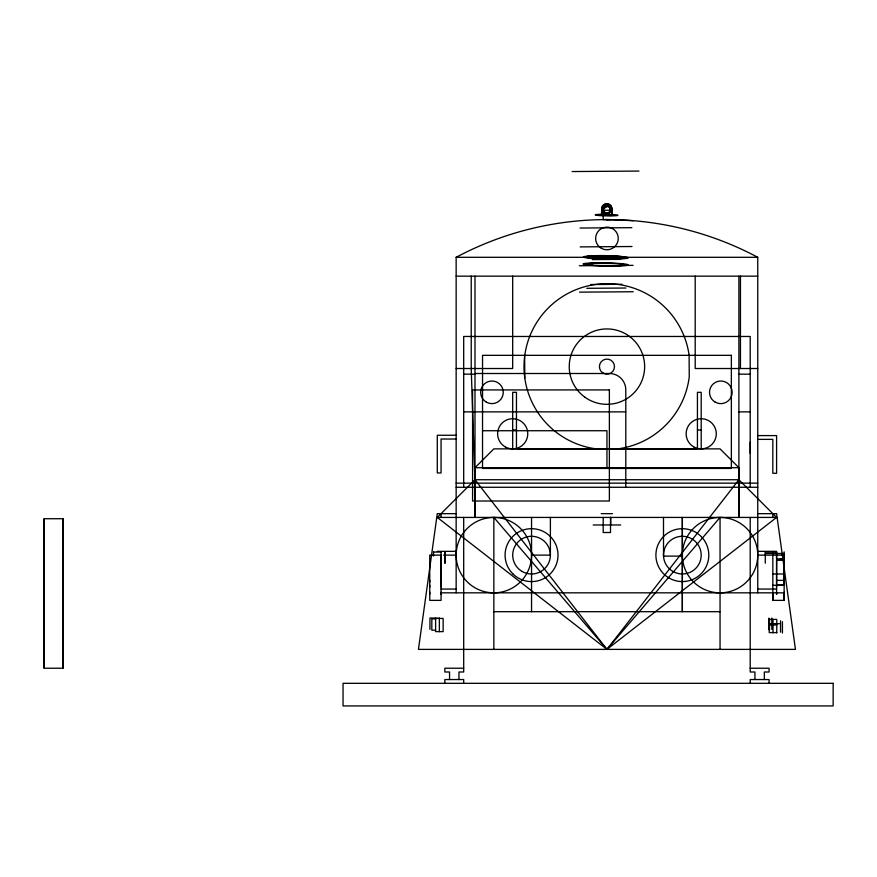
<?xml version="1.0" encoding="UTF-8"?>
<svg xmlns="http://www.w3.org/2000/svg" width="877" height="877" viewBox="0 0 877 877"><rect width="100%" height="100%" fill="white"/><g stroke="black" fill="none" stroke-linecap="round" stroke-linejoin="round"><path stroke-width="1.32" d="M43.883 584.63L43.872 564.624M62.727 584.63L62.716 564.624M63.297 622.33L63.308 603.047M429.752 594.277L429.752 592.238M429.752 587.13L429.752 585.299M429.752 582.12L429.752 580.081M433.523 556.073L433.523 551.852M441.065 594.277L441.065 592.238M441.065 587.13L441.065 551.852M682.372 556.117L682.35 611.686L682.35 517.43L682.372 556.117L663.527 556.117L663.494 517.43M474.994 276.156L474.994 517.43L474.983 467.715L493.839 448.871L720.061 448.871L738.905 467.715L738.894 517.43L738.894 276.156M765.292 551.852L765.292 563.166M768.877 629.456L768.877 618.142M769.502 630.19L769.502 618.877M771.826 618.055L771.826 629.357M757.75 555.13A37.7 37.7 0 0 0 701.194 522.484A37.7 37.7 0 0 0 701.194 587.787A37.7 37.7 0 0 0 757.75 555.13L784.137 555.13L784.137 600.372L772.834 600.372L772.834 592.83M776.594 592.238L776.594 594.277L776.594 560.304L784.137 560.304M776.594 587.13L776.594 585.299M776.594 581.056L776.594 552.039L765.292 552.039M784.137 600.372L784.137 592.238M784.137 581.056L784.137 551.852M43.905 567.54L43.916 547.577M44.179 660.381L44.288 618.877M62.749 567.54L62.76 547.577M63.034 660.381L63.056 599.166L63.133 630.19L63.034 605.404M63.254 639.377L63.287 621.519M43.916 548.695L43.971 533.665M44.288 551.743L44.179 582.525L44.135 581.21M62.771 548.87L62.815 533.665M63.254 638.094L63.133 663.144M43.938 634.751L44.157 587.82L43.883 598.859M44.212 587.678L44.288 571.311M62.782 634.751L62.727 598.859M44.036 523.821L44.135 582.481L44.124 526.266L44.047 530.848M62.892 523.821L62.991 582.481L63.133 523.821M63.199 651.622L63.045 668.23L44.124 668.23L44.047 661.444M611.828 215.457L611.872 207.871A5.163 5.152 -3.4 0 0 601.721 207.685L601.556 215.271L611.828 215.457L611.905 208.386A5.163 5.152 -3.4 0 0 601.743 208.2L601.556 215.271M44.047 525.52L44.124 518.724L63.045 518.724L63.122 525.772M44.201 668.23L44.278 661.444M62.903 530.848L63.034 526.562M62.892 525.772L62.969 518.724M44.179 526.562L44.288 533.369M784.137 580.366L776.594 580.366L776.605 585.047L784.137 585.047L784.137 579.631M456.15 513.659L437.294 513.659L418.45 649.386L795.45 649.386L776.594 513.659L757.75 513.659M738.894 479.73L606.95 649.386L437.294 517.43L474.994 479.73L738.894 479.73L776.594 517.43L606.95 649.386L493.85 517.43L493.85 649.386M780.366 558.945L784.137 558.901L776.605 558.901L776.594 551.359L757.75 551.359M572.122 171.552L638.938 171.07M580.037 228.042L631.846 227.669M580.168 246.897L631.988 246.514M592.128 259.581L620.214 259.373M579.357 265.753L633.073 265.358M590.813 284.521L621.892 284.291M586.801 288.314L625.959 288.029M579.544 292.14L633.271 291.745M605.908 219.601L607.849 219.601M610.71 210.25L603.19 210.25L603.19 219.601L610.71 219.601M456.15 592.83L456.15 257.301L757.75 257.301L757.75 592.83M456.15 276.156L757.75 276.156M456.15 368.515L512.683 368.515L512.683 276.156M757.75 368.515L695.198 368.515L695.198 276.156M474.994 373.503L609.427 373.503A16.367 16.367 0 0 1 625.794 389.87L625.794 487.272M463.692 374.172L474.994 374.172M738.894 374.172L750.208 374.172M463.692 411.872L625.794 411.872M738.894 411.872L750.208 411.872M512.683 430.015L516.454 430.015M697.434 430.015L701.205 430.015M482.536 430.728L606.95 430.728L606.95 468.428M456.15 435.255L437.294 435.255L437.294 472.955L441.065 472.955L441.065 439.026L456.15 439.026M757.75 435.595L776.594 435.595L776.594 473.295L772.834 473.295L772.834 439.366L757.75 439.366M750.208 442.03L750.208 453.343M474.983 467.715L738.905 467.715M456.15 483.15L757.75 483.15M456.15 487.272L757.75 487.272M601.216 513.659L612.519 513.659M437.294 517.43L776.594 517.43M593.181 524.972L620.708 524.972M437.294 551.359L456.15 551.359M433.523 552.039L441.065 552.039M765.292 553.486L784.137 553.486M443.576 555.13L456.15 555.13M531.55 555.13A37.7 37.7 0 0 1 474.994 587.787A37.7 37.7 0 0 1 474.994 522.484A37.7 37.7 0 0 1 531.55 555.13L550.394 555.13L550.394 517.43M772.834 573.986L784.137 573.986M772.834 585.299L784.137 585.299M441.065 589.059L456.15 589.059M757.75 589.059L776.594 589.059M441.065 592.83L784.137 592.83M493.85 611.686L720.05 611.686M435.606 618.34L439.366 618.34M435.606 618.428L443.137 618.428L443.137 631.626L435.606 631.626L435.606 618.055L429.949 618.055L429.949 629.357M435.606 618.877L431.835 618.877L431.835 630.19L435.606 630.19M769.228 619.392L776.77 619.392L776.77 632.964M768.877 623.799L779.368 623.7M769.502 624.534L777.033 624.534M769.228 624.775L776.77 624.775M776.77 632.591L769.228 632.591L769.228 619.118M463.692 668.23L444.836 668.23L444.836 672.001L449.55 672.001L449.55 679.543M750.208 668.23L769.063 668.23L769.063 672.001L764.349 672.001L764.349 679.543M601.523 214.744L611.795 214.931M601.534 215.008L611.817 215.194M606.95 219.601L633.084 220.664M62.727 587.546L62.782 552.203M43.883 587.546L43.938 552.203M474.994 479.73L606.95 649.386L720.05 517.43L720.05 649.386M474.994 483.15L471.223 368.515L471.223 276.156M44.288 630.19L44.212 599.166M63.122 530.848L63.045 526.266L63.034 582.525L62.991 581.21M62.892 661.181L62.969 668.23M44.201 518.724L44.278 525.52M44.047 656.117L44.124 660.699L44.135 605.24L44.036 663.144M524.643 356.402L524.797 378.053M62.826 651.622L62.892 663.144M63.199 533.665L63.254 548.87M62.771 638.094L62.815 653.299M43.916 638.259L43.971 653.299M63.254 547.577L63.287 588.182L63.232 552.203L63.265 567.54M62.749 619.425L62.76 639.377M43.905 619.425L43.916 639.377M63.297 564.624L63.319 603.321M62.727 602.324L62.716 622.33M43.883 602.324L43.872 622.33M782.427 621.661L782.427 632.964M780.541 620.828L780.541 632.142M772.999 619.392L772.999 632.876M772.834 513.659L772.834 517.43M772.834 551.359L772.834 600.372M769.063 683.315L769.063 679.543L750.208 679.543L750.208 683.315M754.922 679.543L754.922 672.001L750.208 672.001L750.208 517.43M750.208 487.272L750.208 336.472L463.692 336.472L463.692 487.272M740.44 276.156L740.44 368.515M701.205 448.871L701.205 392.315L697.434 392.315L697.434 448.871L596.722 448.936L516.454 448.871L516.454 392.315L512.683 392.315L512.683 448.871M610.721 517.43L610.721 524.972M610.513 517.43L610.513 532.514L603.201 532.514L603.201 517.43M531.55 517.43L531.55 611.686M463.692 517.43L463.692 672.001L458.978 672.001L458.978 679.543M463.692 683.315L463.692 679.543L444.836 679.543L444.836 683.315M441.065 513.659L441.065 517.43M439.366 618.142L439.366 631.626M62.695 583.633L62.695 603.321M43.85 583.633L43.85 603.321M456.15 257.301A320.456 320.456 0 0 1 757.75 257.301M62.991 605.24L62.991 660.699L62.991 605.24M62.991 591.997L63.012 599.134L63.012 587.82L62.991 591.997M445.001 551.852L445.001 563.166L445.001 551.852M63.133 619.052L63.144 619.085M603.299 209.274C608.726 225.532 615.687 197.424 603.299 209.274M618.373 448.783L596.722 448.936A82.942 82.942 0 0 1 524.062 363.615A82.942 82.942 0 0 1 602.729 283.797A82.942 82.942 0 0 1 689.103 355.207L689.256 376.858A82.942 82.942 0 0 1 618.373 448.783M731.363 355.328L482.536 355.328L482.536 468.428L731.363 468.428L731.363 355.328M609.372 389.936L472.571 389.936L472.571 501.008L609.372 501.008L609.372 389.936M441.065 555.13L429.752 555.13L429.752 600.372L441.065 600.372L441.065 555.13M833.15 683.315L343.05 683.315L343.05 705.93L833.15 705.93L833.15 683.315M505.152 446.842A15.084 15.084 0 0 0 527.768 433.786A15.084 15.084 0 0 0 505.152 420.73A15.084 15.084 0 0 0 505.152 446.842M693.674 446.842A15.084 15.084 0 0 0 716.29 433.786A15.084 15.084 0 0 0 693.674 420.73A15.084 15.084 0 0 0 693.674 446.842M585.091 397.347A37.7 37.7 0 0 0 644.474 370.204A37.7 37.7 0 0 0 591.273 332.339A37.7 37.7 0 0 0 585.091 397.347M603.179 373.163A7.542 7.542 0 0 0 614.492 366.63A7.542 7.542 0 0 0 603.179 360.107A7.542 7.542 0 0 0 603.179 373.163M669.732 569.14A18.855 18.855 0 0 0 700.789 559.055A18.855 18.855 0 0 0 676.529 537.206A18.855 18.855 0 0 0 669.732 569.14M522.122 571.464A18.855 18.855 0 0 0 550.394 555.13A18.855 18.855 0 0 0 522.122 538.807A18.855 18.855 0 0 0 522.122 571.464M512.837 573.843A26.453 26.453 0 0 0 557.103 561.982A26.453 26.453 0 0 0 524.698 529.576A26.453 26.453 0 0 0 512.837 573.843M664.645 574.786A26.453 26.453 0 0 0 708.221 560.644A26.453 26.453 0 0 0 674.183 529.971A26.453 26.453 0 0 0 664.645 574.786M486.307 402.115A11.313 11.313 0 0 0 503.266 392.315A11.313 11.313 0 0 0 486.307 382.525A11.313 11.313 0 0 0 486.307 402.115M715.172 402.115A11.313 11.313 0 0 0 732.131 392.315A11.313 11.313 0 0 0 715.172 382.525A11.313 11.313 0 0 0 715.172 402.115M601.293 248.246A11.313 11.313 0 0 0 618.263 238.456A11.313 11.313 0 0 0 601.293 228.656A11.313 11.313 0 0 0 601.293 248.246M604.341 212.892A3.76 3.76 0 0 0 610.6 211.083A3.76 3.76 0 0 0 605.908 206.555A3.76 3.76 0 0 0 604.341 212.892M589.761 265.271A22.616 1.568 1.1 0 0 627.559 265.26A22.616 1.568 1.1 0 0 599.736 262.837A22.616 1.568 1.1 0 0 589.761 265.271M592.435 265.128A18.823 1.305 1.1 0 0 623.876 265.128A18.823 1.305 1.1 0 0 600.745 263.111A18.823 1.305 1.1 0 0 592.435 265.128M589.892 258.211A22.616 1.568 1.1 0 0 627.691 258.211A22.616 1.568 1.1 0 0 599.879 255.788A22.616 1.568 1.1 0 0 589.892 258.211M591.887 258.112A19.787 1.37 1.1 0 0 624.95 258.112A19.787 1.37 1.1 0 0 600.613 255.985A19.787 1.37 1.1 0 0 591.887 258.112M598.651 215.501A11.313 0.778 1.1 0 0 617.551 215.501A11.313 0.778 1.1 0 0 603.639 214.284A11.313 0.778 1.1 0 0 598.651 215.501M592.578 257.608A18.823 1.305 1.1 0 0 624.018 257.608A18.823 1.305 1.1 0 0 600.888 255.591A18.823 1.305 1.1 0 0 592.578 257.608M604.823 212.42A3.771 3.76 -3.4 0 0 610.535 209.263A3.771 3.76 -3.4 0 0 604.944 205.909A3.771 3.76 -3.4 0 0 604.823 212.42M604.856 212.947A3.771 3.76 -3.4 0 0 610.567 209.789A3.771 3.76 -3.4 0 0 604.977 206.424A3.771 3.76 -3.4 0 0 604.856 212.947"/></g></svg>
